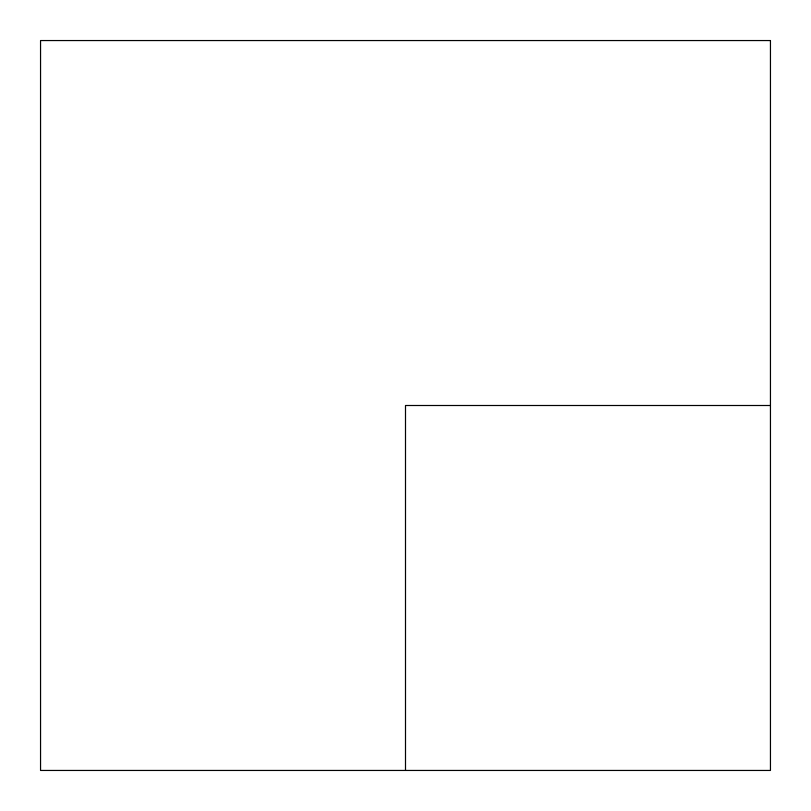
<?xml version="1.0" encoding="UTF-8"?>
<svg xmlns="http://www.w3.org/2000/svg" width="811" height="811" viewBox="0 0 811 811"><rect width="100%" height="100%" fill="white"/><g stroke="black" fill="none" stroke-linecap="round" stroke-linejoin="round"><path stroke-width="1.22" d="M770.45 405.5L405.5 405.5L405.5 770.45M770.45 40.55L40.55 40.55L40.55 770.45L770.45 770.45L770.45 40.55"/></g></svg>
